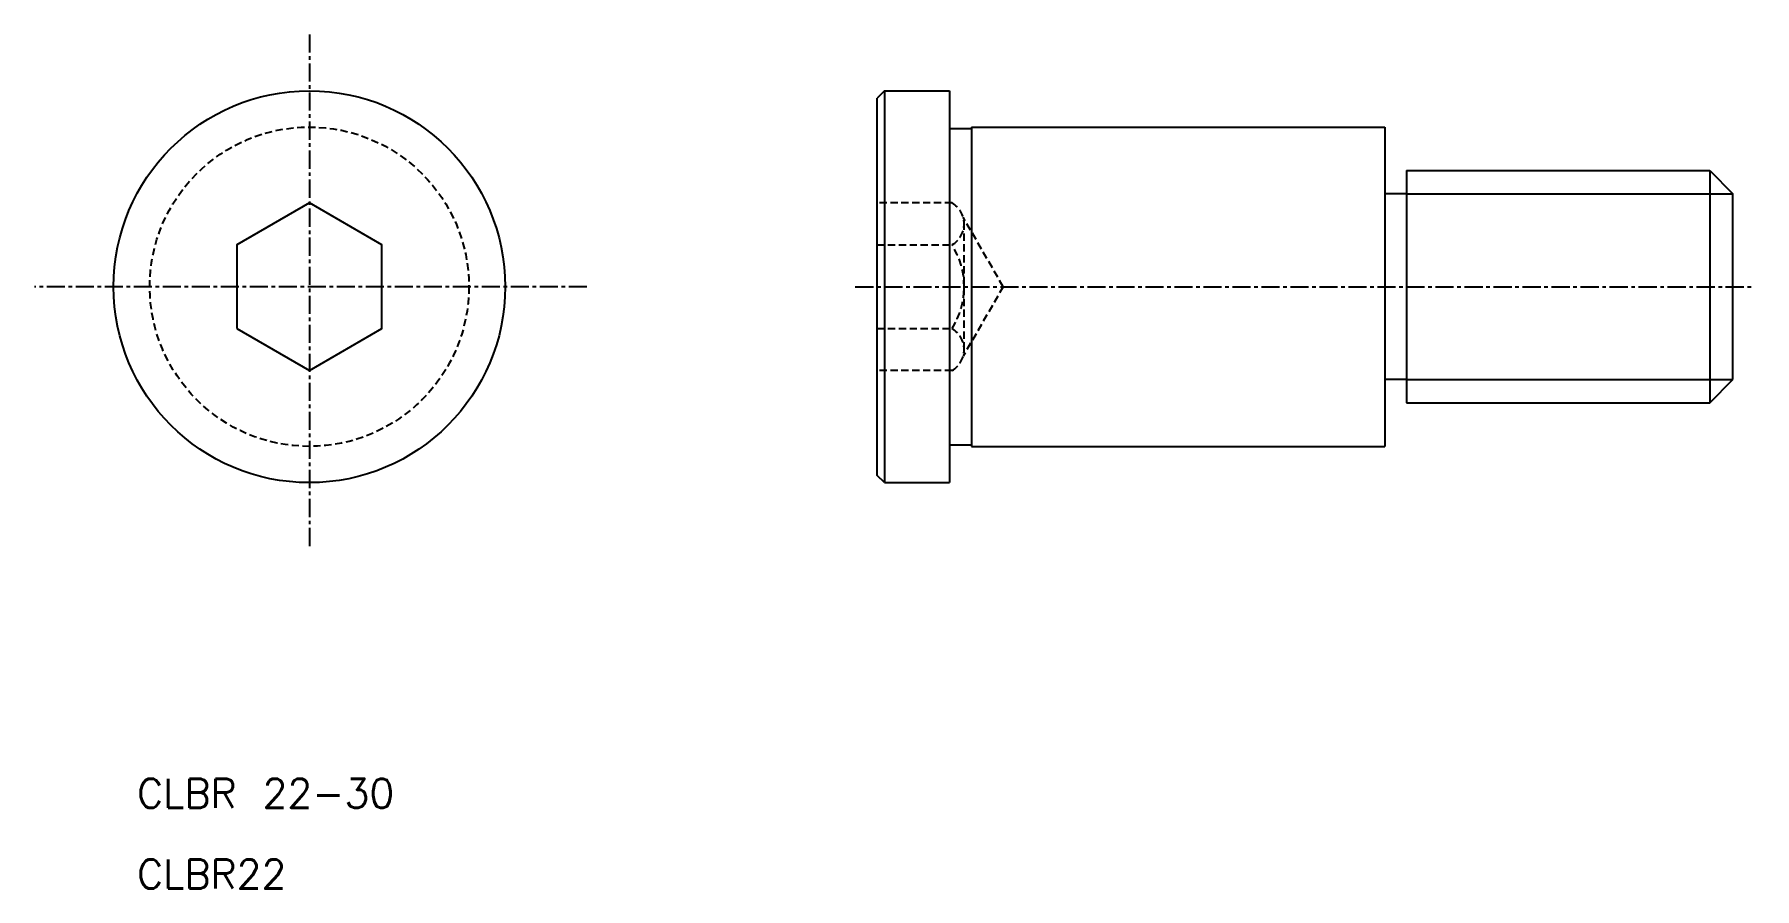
# Model space of a CAD drawing. Extents: x -48 to 71, y -516 to -457.
import ezdxf

# ---------------------------------------------------------------- set-up
doc = ezdxf.new("R2010")
doc.units = 0
doc.linetypes.add('CENTER', pattern=[2, 1.25, -0.25, 0.25, -0.25])
doc.linetypes.add('DASHED', pattern=[0.75, 0.5, -0.25])
doc.layers.get('0').update_dxf_attribs({"linetype": 'CONTINUOUS'})
doc.layers.add('CENTER', color=1, linetype='CENTER')
doc.styles.get("Standard").update_dxf_attribs({"font": 'txt.shx'})

msp = doc.modelspace()

# ---------------------------------------------------------------- linework, layer by layer
at = {"color": 7, "linetype": 'CONTINUOUS'}
for p, q in [((10.71, -461.21), (10.21, -461.71)), ((10.71, -461.21), (15.21, -461.21)), ((10.71, -461.21), (10.71, -488.21)), ((15.21, -461.21), (15.21, -488.21)), ((10.21, -487.71), (10.21, -461.71)), ((15.21, -463.81), (16.71, -463.81)), ((16.71, -463.71), (45.21, -463.71)), ((16.71, -463.71), (16.71, -485.71)), ((45.21, -463.71), (45.21, -485.71)), ((46.71, -466.71), (67.61, -466.71)), ((46.71, -466.71), (46.71, -482.71)), ((67.61, -466.71), (67.61, -482.71)), ((67.61, -466.71), (69.21, -468.31)), ((46.71, -468.31), (45.21, -468.31)), ((69.21, -481.11), (69.21, -468.31)), ((46.71, -481.11), (45.21, -481.11)), ((67.61, -482.71), (69.21, -481.11)), ((46.71, -482.71), (67.61, -482.71)), ((15.21, -485.61), (16.71, -485.61)), ((16.71, -485.71), (45.21, -485.71)), ((10.71, -488.21), (10.21, -487.71)), ((10.71, -488.21), (15.21, -488.21))]:
    msp.add_line(p, q, dxfattribs=at)
at = {"color": 3, "linetype": 'CONTINUOUS'}
for p, q in [((46.71, -468.31), (69.21, -468.31)), ((46.71, -481.11), (69.21, -481.11))]:
    msp.add_line(p, q, dxfattribs=at)
at = {"color": 3, "linetype": 'DASHED'}
for p, q in [((15.38, -468.93), (10.21, -468.93)), ((18.91, -474.71), (16.14, -469.92)), ((16.21, -479.04), (16.21, -470.38)), ((10.21, -471.82), (15.38, -471.82)), ((18.91, -474.71), (16.14, -479.5)), ((10.21, -477.59), (15.38, -477.59)), ((15.38, -480.48), (10.21, -480.48))]:
    msp.add_line(p, q, dxfattribs=at)
at = {"color": 7, "linetype": 'CONTINUOUS'}
msp.add_lwpolyline([(-33.93, -477.59), (-28.93, -480.48), (-23.93, -477.59), (-23.93, -471.82), (-28.93, -468.93), (-33.93, -471.82)], close=True, dxfattribs=at)
msp.add_circle((-28.93, -474.71), 13.5, dxfattribs=at)
at = {"color": 3, "linetype": 'DASHED'}
msp.add_circle((-28.93, -474.71), 11, dxfattribs=at)
for centre, radius, start, end in [((14.54, -470.38), 1.67, 300.1208, 59.8792), ((10.78, -474.71), 5.43, 327.8701, 32.1299), ((14.54, -479.04), 1.67, 300.1208, 59.8792)]:
    msp.add_arc(centre, radius, start, end, dxfattribs=at)
at = {"layer": 'CENTER', "color": 1, "linetype": 'CENTER'}
for p, q in [((-28.93, -457.33), (-28.93, -492.81)), ((-9.79, -474.71), (-47.89, -474.71)), ((8.71, -474.71), (70.71, -474.71))]:
    msp.add_line(p, q, dxfattribs=at)

# ---------------------------------------------------------------- texts
at = {"color": 7, "linetype": 'CONTINUOUS'}
for s, p in [('CLBR 22-30', (-40.8, -510.61)), ('CLBR22', (-40.8, -516.18))]:
    msp.add_text(s, height=2, dxfattribs=at).set_placement(p)

doc.saveas('drawing.dxf')
